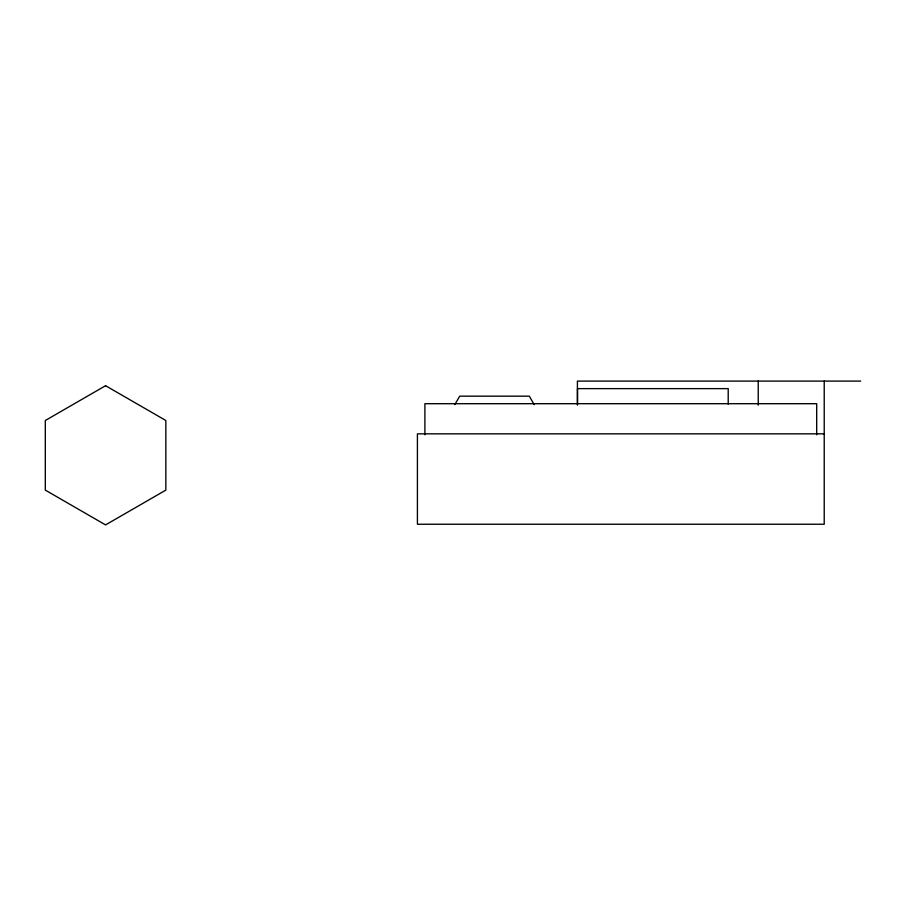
<?xml version="1.0" encoding="UTF-8"?>
<svg xmlns="http://www.w3.org/2000/svg" width="906" height="906" viewBox="0 0 906 906"><rect width="100%" height="100%" fill="white"/><g stroke="black" fill="none" stroke-linecap="round" stroke-linejoin="round"><path stroke-width="1.36" d="M454.835 404.597L459.704 396.16L529.308 396.16L534.178 404.597M860.7 381.098L577.405 381.098L577.405 405.107M824.222 433.838L417.417 433.838L417.417 524.246L824.222 524.246L824.222 381.098M816.691 434.778L816.691 403.702L424.903 403.702L424.903 434.778M758.231 381.098L758.231 405.107M728.209 404.11L728.209 388.629L577.518 388.629L577.518 404.11M105.572 385.707L45.3 420.509L45.3 490.112L105.572 524.902L165.843 490.112L165.843 420.509L105.572 385.707"/></g></svg>
